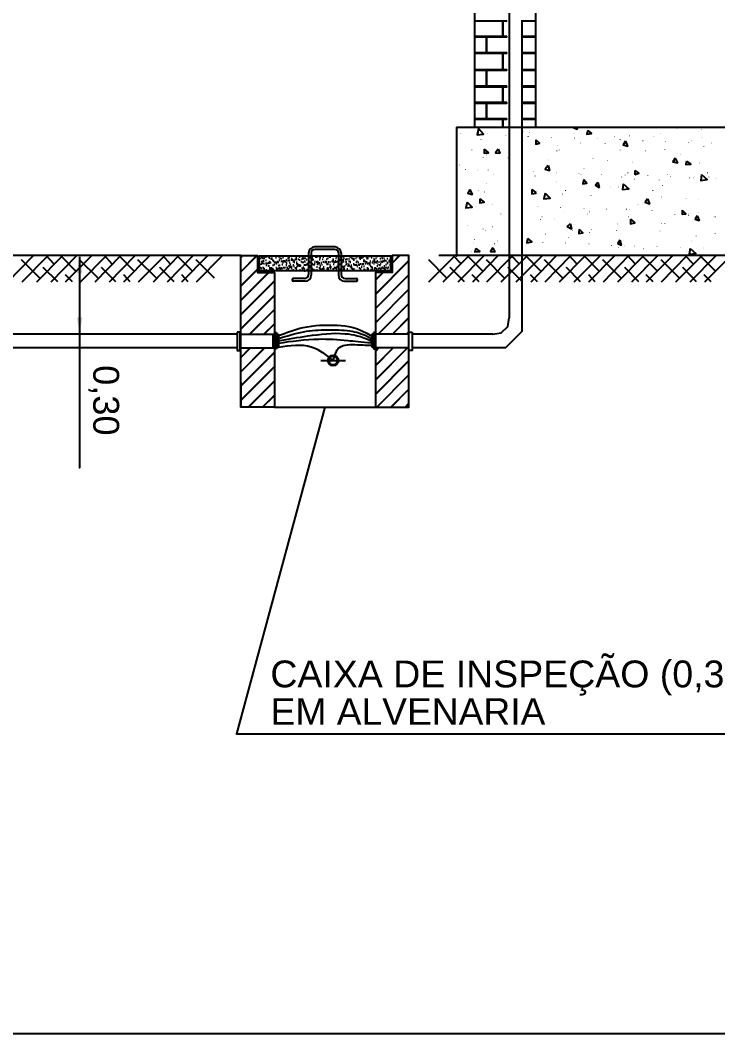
# Model space of a CAD drawing. Header units: millimetres. Extents: x 2300 to 2597, y 2140 to 2350.
# Drawn here: x 2539.53 to 2569.16, y 2211.7 to 2254.75 of the extents above; entities that cross this region are included whole.
import ezdxf

# ---------------------------------------------------------------- set-up
doc = ezdxf.new("R2010")
doc.units = ezdxf.units.MM
doc.styles.add('Arial0', font='arial.ttf', dxfattribs={"height": 1.907567})

msp = doc.modelspace()

# ---------------------------------------------------------------- hatches: boundary and pattern name
at = {"true_color": 0x000007}
for points in [[(2567.447, 2250.182), (2567.412, 2250.182), (2567.412, 2250.147), (2567.447, 2250.147)], [(2568.495, 2250.123), (2568.472, 2250.123), (2568.472, 2250.088), (2568.495, 2250.088)], [(2558.059, 2249.723), (2558.036, 2249.723), (2558.036, 2249.699), (2558.059, 2249.699)], [(2558.248, 2249.935), (2558.212, 2249.935), (2558.212, 2249.911), (2558.248, 2249.911)], [(2559.025, 2249.97), (2559.001, 2249.97), (2559.001, 2249.935), (2559.025, 2249.935)], [(2559.119, 2249.699), (2559.084, 2249.699), (2559.084, 2249.664), (2559.119, 2249.664)], [(2559.214, 2249.911), (2559.178, 2249.911), (2559.178, 2249.876), (2559.214, 2249.876)], [(2559.39, 2249.935), (2559.355, 2249.935), (2559.355, 2249.911), (2559.39, 2249.911)], [(2560.179, 2249.876), (2560.144, 2249.876), (2560.144, 2249.853), (2560.179, 2249.853)], [(2560.898, 2250.029), (2560.863, 2250.029), (2560.863, 2250.006), (2560.898, 2250.006)], [(2561.11, 2249.817), (2561.075, 2249.817), (2561.075, 2249.794), (2561.11, 2249.794)], [(2561.145, 2249.817), (2561.11, 2249.817), (2561.11, 2249.794), (2561.145, 2249.794)], [(2561.169, 2250.006), (2561.145, 2250.006), (2561.145, 2249.97), (2561.169, 2249.97)], [(2562.099, 2249.794), (2562.076, 2249.794), (2562.076, 2249.758), (2562.099, 2249.758)], [(2563.065, 2249.935), (2563.042, 2249.935), (2563.042, 2249.911), (2563.065, 2249.911)], [(2563.101, 2249.758), (2563.065, 2249.758), (2563.065, 2249.723), (2563.101, 2249.723)], [(2564.067, 2249.723), (2564.031, 2249.723), (2564.031, 2249.699), (2564.067, 2249.699)], [(2564.785, 2249.817), (2564.761, 2249.817), (2564.761, 2249.794), (2564.785, 2249.794)], [(2565.032, 2249.699), (2564.997, 2249.699), (2564.997, 2249.664), (2565.032, 2249.664)], [(2565.421, 2249.853), (2565.386, 2249.853), (2565.386, 2249.817), (2565.421, 2249.817)], [(2565.998, 2249.64), (2565.963, 2249.64), (2565.963, 2249.605), (2565.998, 2249.605)], [(2566.446, 2249.817), (2566.422, 2249.817), (2566.422, 2249.794), (2566.446, 2249.794)], [(2566.752, 2249.935), (2566.717, 2249.935), (2566.717, 2249.911), (2566.752, 2249.911)], [(2568.071, 2249.64), (2568.048, 2249.64), (2568.048, 2249.605), (2568.071, 2249.605)], [(2568.495, 2249.794), (2568.472, 2249.794), (2568.472, 2249.758), (2568.495, 2249.758)], [(2558.731, 2249.252), (2558.695, 2249.252), (2558.695, 2249.216), (2558.731, 2249.216)], [(2562.347, 2249.216), (2562.311, 2249.216), (2562.311, 2249.181), (2562.347, 2249.181)], [(2562.37, 2249.452), (2562.347, 2249.452), (2562.347, 2249.428), (2562.37, 2249.428)], [(2562.441, 2249.252), (2562.406, 2249.252), (2562.406, 2249.216), (2562.441, 2249.216)], [(2563.336, 2249.546), (2563.313, 2249.546), (2563.313, 2249.523), (2563.336, 2249.523)], [(2564.396, 2249.523), (2564.361, 2249.523), (2564.361, 2249.487), (2564.396, 2249.487)], [(2565.032, 2249.252), (2564.997, 2249.252), (2564.997, 2249.216), (2565.032, 2249.216)], [(2566.116, 2249.216), (2566.081, 2249.216), (2566.081, 2249.181), (2566.116, 2249.181)], [(2566.929, 2249.275), (2566.893, 2249.275), (2566.893, 2249.252), (2566.929, 2249.252)], [(2566.964, 2249.605), (2566.929, 2249.605), (2566.929, 2249.582), (2566.964, 2249.582)], [(2567.93, 2249.582), (2567.895, 2249.582), (2567.895, 2249.546), (2567.93, 2249.546)], [(2568.59, 2249.393), (2568.554, 2249.393), (2568.554, 2249.37), (2568.59, 2249.37)], [(2568.919, 2249.546), (2568.884, 2249.546), (2568.884, 2249.523), (2568.919, 2249.523)], [(2559.214, 2248.946), (2559.178, 2248.946), (2559.178, 2248.91), (2559.214, 2248.91)], [(2559.355, 2249.04), (2559.331, 2249.04), (2559.331, 2249.004), (2559.355, 2249.004)], [(2560.262, 2248.91), (2560.238, 2248.91), (2560.238, 2248.887), (2560.262, 2248.887)], [(2561.982, 2248.828), (2561.958, 2248.828), (2561.958, 2248.792), (2561.982, 2248.792)], [(2563.878, 2248.887), (2563.854, 2248.887), (2563.854, 2248.851), (2563.878, 2248.851)], [(2564.491, 2248.792), (2564.455, 2248.792), (2564.455, 2248.769), (2564.491, 2248.769)], [(2567.588, 2249.063), (2567.565, 2249.063), (2567.565, 2249.04), (2567.588, 2249.04)], [(2558.212, 2248.616), (2558.189, 2248.616), (2558.189, 2248.58), (2558.212, 2248.58)], [(2558.46, 2248.427), (2558.424, 2248.427), (2558.424, 2248.404), (2558.46, 2248.404)], [(2558.966, 2248.404), (2558.943, 2248.404), (2558.943, 2248.368), (2558.966, 2248.368)], [(2559.426, 2248.404), (2559.39, 2248.404), (2559.39, 2248.368), (2559.426, 2248.368)], [(2560.839, 2248.463), (2560.804, 2248.463), (2560.804, 2248.427), (2560.839, 2248.427)], [(2561.346, 2248.345), (2561.322, 2248.345), (2561.322, 2248.309), (2561.346, 2248.309)], [(2563.489, 2248.463), (2563.466, 2248.463), (2563.466, 2248.427), (2563.489, 2248.427)], [(2565.539, 2248.734), (2565.515, 2248.734), (2565.515, 2248.698), (2565.539, 2248.698)], [(2568.401, 2248.698), (2568.378, 2248.698), (2568.378, 2248.675), (2568.401, 2248.675)], [(2559.661, 2248.215), (2559.638, 2248.215), (2559.638, 2248.192), (2559.661, 2248.192)], [(2561.416, 2248.156), (2561.381, 2248.156), (2561.381, 2248.133), (2561.416, 2248.133)], [(2561.416, 2248.133), (2561.381, 2248.133), (2561.381, 2248.097), (2561.416, 2248.097)], [(2562.311, 2248.286), (2562.288, 2248.286), (2562.288, 2248.251), (2562.311, 2248.251)], [(2563.277, 2248.251), (2563.254, 2248.251), (2563.254, 2248.215), (2563.277, 2248.215)], [(2563.372, 2248.215), (2563.336, 2248.215), (2563.336, 2248.192), (2563.372, 2248.192)], [(2564.243, 2248.215), (2564.22, 2248.215), (2564.22, 2248.192), (2564.243, 2248.192)], [(2565.091, 2248.097), (2565.056, 2248.097), (2565.056, 2248.074), (2565.091, 2248.074)], [(2565.244, 2248.192), (2565.209, 2248.192), (2565.209, 2248.156), (2565.244, 2248.156)], [(2565.362, 2248.286), (2565.327, 2248.286), (2565.327, 2248.251), (2565.362, 2248.251)], [(2565.633, 2248.015), (2565.598, 2248.015), (2565.598, 2247.98), (2565.633, 2247.98)], [(2566.21, 2248.156), (2566.175, 2248.156), (2566.175, 2248.133), (2566.21, 2248.133)], [(2566.693, 2247.98), (2566.658, 2247.98), (2566.658, 2247.944), (2566.693, 2247.944)], [(2567.047, 2248.215), (2567.023, 2248.215), (2567.023, 2248.192), (2567.047, 2248.192)], [(2567.176, 2248.133), (2567.141, 2248.133), (2567.141, 2248.097), (2567.176, 2248.097)], [(2567.989, 2248.074), (2567.954, 2248.074), (2567.954, 2248.039), (2567.989, 2248.039)], [(2568.13, 2248.074), (2568.107, 2248.074), (2568.107, 2248.039), (2568.13, 2248.039)], [(2568.743, 2248.286), (2568.707, 2248.286), (2568.707, 2248.251), (2568.743, 2248.251)], [(2568.802, 2248.097), (2568.766, 2248.097), (2568.766, 2248.074), (2568.802, 2248.074)], [(2569.096, 2248.039), (2569.073, 2248.039), (2569.073, 2248.015), (2569.096, 2248.015)], [(2559.025, 2247.532), (2559.001, 2247.532), (2559.001, 2247.497), (2559.025, 2247.497)], [(2559.355, 2247.827), (2559.331, 2247.827), (2559.331, 2247.803), (2559.355, 2247.803)], [(2562.311, 2247.885), (2562.288, 2247.885), (2562.288, 2247.862), (2562.311, 2247.862)], [(2562.712, 2247.532), (2562.677, 2247.532), (2562.677, 2247.497), (2562.712, 2247.497)], [(2564.632, 2247.673), (2564.608, 2247.673), (2564.608, 2247.65), (2564.632, 2247.65)], [(2564.973, 2247.673), (2564.938, 2247.673), (2564.938, 2247.65), (2564.973, 2247.65)], [(2566.422, 2247.532), (2566.387, 2247.532), (2566.387, 2247.497), (2566.422, 2247.497)], [(2566.835, 2247.744), (2566.811, 2247.744), (2566.811, 2247.709), (2566.835, 2247.709)], [(2559.272, 2247.461), (2559.237, 2247.461), (2559.237, 2247.438), (2559.272, 2247.438)], [(2561.499, 2247.402), (2561.475, 2247.402), (2561.475, 2247.379), (2561.499, 2247.379)], [(2561.923, 2247.261), (2561.899, 2247.261), (2561.899, 2247.226), (2561.923, 2247.226)], [(2562.582, 2247.379), (2562.559, 2247.379), (2562.559, 2247.344), (2562.582, 2247.344)], [(2563.796, 2247.32), (2563.76, 2247.32), (2563.76, 2247.285), (2563.796, 2247.285)], [(2566.776, 2247.261), (2566.752, 2247.261), (2566.752, 2247.226), (2566.776, 2247.226)], [(2567.836, 2247.19), (2567.8, 2247.19), (2567.8, 2247.167), (2567.836, 2247.167)], [(2568.342, 2247.132), (2568.319, 2247.132), (2568.319, 2247.108), (2568.342, 2247.108)], [(2558.46, 2246.778), (2558.424, 2246.778), (2558.424, 2246.743), (2558.46, 2246.743)], [(2558.601, 2246.955), (2558.577, 2246.955), (2558.577, 2246.92), (2558.601, 2246.92)], [(2558.907, 2246.861), (2558.884, 2246.861), (2558.884, 2246.837), (2558.907, 2246.837)], [(2559.602, 2246.92), (2559.567, 2246.92), (2559.567, 2246.896), (2559.602, 2246.896)], [(2561.534, 2246.861), (2561.499, 2246.861), (2561.499, 2246.837), (2561.534, 2246.837)], [(2562.5, 2246.802), (2562.465, 2246.802), (2562.465, 2246.778), (2562.5, 2246.778)], [(2562.677, 2246.649), (2562.653, 2246.649), (2562.653, 2246.625), (2562.677, 2246.625)], [(2563.489, 2246.778), (2563.466, 2246.778), (2563.466, 2246.743), (2563.489, 2246.743)], [(2563.737, 2246.625), (2563.701, 2246.625), (2563.701, 2246.59), (2563.737, 2246.59)], [(2564.455, 2246.743), (2564.432, 2246.743), (2564.432, 2246.707), (2564.455, 2246.707)], [(2565.303, 2246.743), (2565.268, 2246.743), (2565.268, 2246.707), (2565.303, 2246.707)], [(2565.421, 2246.707), (2565.386, 2246.707), (2565.386, 2246.684), (2565.421, 2246.684)], [(2565.786, 2246.92), (2565.751, 2246.92), (2565.751, 2246.896), (2565.786, 2246.896)], [(2566.387, 2246.684), (2566.352, 2246.684), (2566.352, 2246.649), (2566.387, 2246.649)], [(2567.376, 2246.649), (2567.353, 2246.649), (2567.353, 2246.625), (2567.376, 2246.625)], [(2559.967, 2246.531), (2559.932, 2246.531), (2559.932, 2246.507), (2559.967, 2246.507)], [(2561.652, 2246.295), (2561.616, 2246.295), (2561.616, 2246.26), (2561.652, 2246.26)], [(2561.711, 2246.413), (2561.687, 2246.413), (2561.687, 2246.378), (2561.711, 2246.378)], [(2562.253, 2246.319), (2562.229, 2246.319), (2562.229, 2246.295), (2562.253, 2246.295)], [(2563.642, 2246.531), (2563.607, 2246.531), (2563.607, 2246.507), (2563.642, 2246.507)], [(2565.386, 2246.413), (2565.362, 2246.413), (2565.362, 2246.378), (2565.386, 2246.378)], [(2567.353, 2246.507), (2567.318, 2246.507), (2567.318, 2246.472), (2567.353, 2246.472)], [(2567.93, 2246.531), (2567.895, 2246.531), (2567.895, 2246.507), (2567.93, 2246.507)], [(2567.93, 2246.472), (2567.895, 2246.472), (2567.895, 2246.437), (2567.93, 2246.437)], [(2568.342, 2246.59), (2568.319, 2246.59), (2568.319, 2246.566), (2568.342, 2246.566)], [(2568.978, 2246.437), (2568.955, 2246.437), (2568.955, 2246.413), (2568.978, 2246.413)], [(2569.073, 2246.413), (2569.037, 2246.413), (2569.037, 2246.378), (2569.073, 2246.378)], [(2558.542, 2246.048), (2558.519, 2246.048), (2558.519, 2246.024), (2558.542, 2246.024)], [(2559.214, 2245.895), (2559.178, 2245.895), (2559.178, 2245.871), (2559.214, 2245.871)], [(2559.296, 2245.836), (2559.272, 2245.836), (2559.272, 2245.812), (2559.296, 2245.812)], [(2559.602, 2245.989), (2559.567, 2245.989), (2559.567, 2245.954), (2559.602, 2245.954)], [(2563.006, 2245.836), (2562.983, 2245.836), (2562.983, 2245.812), (2563.006, 2245.812)], [(2563.737, 2245.753), (2563.701, 2245.753), (2563.701, 2245.718), (2563.737, 2245.718)], [(2563.819, 2245.871), (2563.796, 2245.871), (2563.796, 2245.836), (2563.819, 2245.836)], [(2564.879, 2245.836), (2564.844, 2245.836), (2564.844, 2245.812), (2564.879, 2245.812)], [(2564.915, 2246.107), (2564.879, 2246.107), (2564.879, 2246.083), (2564.915, 2246.083)], [(2566.717, 2245.812), (2566.693, 2245.812), (2566.693, 2245.777), (2566.717, 2245.777)], [(2566.776, 2246.142), (2566.752, 2246.142), (2566.752, 2246.107), (2566.776, 2246.107)], [(2566.929, 2246.142), (2566.893, 2246.142), (2566.893, 2246.107), (2566.929, 2246.107)], [(2558.848, 2245.447), (2558.813, 2245.447), (2558.813, 2245.412), (2558.848, 2245.412)], [(2559.814, 2245.388), (2559.779, 2245.388), (2559.779, 2245.353), (2559.814, 2245.353)], [(2561.746, 2245.329), (2561.711, 2245.329), (2561.711, 2245.294), (2561.746, 2245.294)], [(2561.864, 2245.683), (2561.828, 2245.683), (2561.828, 2245.659), (2561.864, 2245.659)], [(2562.83, 2245.541), (2562.794, 2245.541), (2562.794, 2245.506), (2562.83, 2245.506)], [(2568.071, 2245.388), (2568.048, 2245.388), (2568.048, 2245.353), (2568.071, 2245.353)], [(2568.26, 2245.6), (2568.225, 2245.6), (2568.225, 2245.565), (2568.26, 2245.565)], [(2569.073, 2245.718), (2569.037, 2245.718), (2569.037, 2245.683), (2569.073, 2245.683)], [(2558.695, 2244.929), (2558.672, 2244.929), (2558.672, 2244.905), (2558.695, 2244.905)], [(2558.813, 2245.294), (2558.789, 2245.294), (2558.789, 2245.27), (2558.813, 2245.27)], [(2559.696, 2245.27), (2559.661, 2245.27), (2559.661, 2245.235), (2559.696, 2245.235)], [(2562.712, 2245.294), (2562.677, 2245.294), (2562.677, 2245.27), (2562.712, 2245.27)], [(2563.701, 2245.27), (2563.678, 2245.27), (2563.678, 2245.235), (2563.701, 2245.235)], [(2564.667, 2245.2), (2564.632, 2245.2), (2564.632, 2245.176), (2564.667, 2245.176)], [(2564.973, 2245.117), (2564.938, 2245.117), (2564.938, 2245.082), (2564.973, 2245.082)], [(2565.209, 2245.176), (2565.186, 2245.176), (2565.186, 2245.141), (2565.209, 2245.141)], [(2565.633, 2245.176), (2565.598, 2245.176), (2565.598, 2245.141), (2565.633, 2245.141)], [(2566.022, 2245.058), (2565.998, 2245.058), (2565.998, 2245.023), (2566.022, 2245.023)], [(2566.599, 2245.141), (2566.564, 2245.141), (2566.564, 2245.117), (2566.599, 2245.117)], [(2567.588, 2245.117), (2567.565, 2245.117), (2567.565, 2245.082), (2567.588, 2245.082)], [(2567.859, 2244.964), (2567.836, 2244.964), (2567.836, 2244.929), (2567.859, 2244.929)], [(2568.554, 2245.082), (2568.531, 2245.082), (2568.531, 2245.058), (2568.554, 2245.058)], [(2541.934, 2243.998), (2542.169, 2243.998), (2542.051, 2244.729)], [(2560.262, 2244.811), (2560.238, 2244.811), (2560.238, 2244.788), (2560.262, 2244.788)], [(2562.194, 2244.752), (2562.17, 2244.752), (2562.17, 2244.729), (2562.194, 2244.729)], [(2563.949, 2244.811), (2563.913, 2244.811), (2563.913, 2244.788), (2563.949, 2244.788)], [(2563.972, 2244.752), (2563.949, 2244.752), (2563.949, 2244.729), (2563.972, 2244.729)], [(2567.647, 2244.811), (2567.624, 2244.811), (2567.624, 2244.788), (2567.647, 2244.788)], [(2541.934, 2242.125), (2542.169, 2242.125), (2542.051, 2241.43)]]:
    msp.add_hatch(color=7, dxfattribs=at).paths.add_polyline_path(points)
at = {"linetype": 'Continuous', "lineweight": -2}
h = msp.add_hatch(dxfattribs=at)
h.set_pattern_fill('JIS_LC_20', scale=0.02145)
h.set_pattern_definition([(45, (-100125.67714, -20578.1782), (-0.3033488091, 0.3033488091), []), (45, (-100125.66856, -20578.1782), (-0.3033488091, 0.3033488091), [])])
h.paths.add_polyline_path([(2556.045, 2244.752), (2555.33, 2244.752), (2555.33, 2244.037), (2554.615, 2244.037), (2554.615, 2241.491), (2554.615, 2241.41), (2556.045, 2241.41), (2556.045, 2241.504)])
h.paths.add_polyline_path([(2556.045, 2240.715), (2556.045, 2240.715), (2556.045, 2240.833), (2554.615, 2240.833), (2554.615, 2240.784), (2554.615, 2238.317), (2556.045, 2238.317)])
h.paths.add_polyline_path([(2550.325, 2239.468), (2550.325, 2240.463), (2550.325, 2240.833), (2550.266, 2240.833), (2548.895, 2240.833), (2548.895, 2240.463), (2548.895, 2239.468), (2548.895, 2238.317), (2550.325, 2238.317)])
h.paths.add_polyline_path([(2550.325, 2244.037), (2549.61, 2244.037), (2549.61, 2244.752), (2548.895, 2244.752), (2548.895, 2241.891), (2548.895, 2241.41), (2550.266, 2241.41), (2550.266, 2241.41), (2550.325, 2241.41), (2550.325, 2241.891)])
h = msp.add_hatch(dxfattribs=at)
h.set_pattern_fill('AR-SAND', scale=0.00429, style=0)
h.set_pattern_definition([(37.5, (-29915.41582, -12160.14467), (-0.0068641343, 0.2099582788), [0, -0.16562832, 0, -0.1852422, 0, -0.17706975]), (7.5, (-29915.41582, -12160.14467), (0.1928454885, 0.3075179681), [0, -0.08935212, 0, -0.14928342, 0, -0.05720715]), (327.5, (-29915.54984, -12160.14467), (0.3393357268, 0.0006165522), [0, -0.054483, 0, -0.1961388, 0, -0.2560701]), (317.5, (-29915.54984, -12160.14467), (0.327565718, 0.0956366797), [0, -0.0272415, 0, -0.12857988, 0, -0.1471041])])
h.paths.add_polyline_path([(2555.259, 2244.744), (2549.682, 2244.744), (2549.682, 2244.109), (2555.259, 2244.109)])

# ---------------------------------------------------------------- linework, layer by layer
at = {"color": 7, "linetype": 'Continuous', "lineweight": -2}
for p, q in [((2552.899, 2245.121), (2552.041, 2245.121)), ((2552.899, 2245.008), (2552.041, 2245.008)), ((2551.782, 2244.862), (2551.782, 2243.952)), ((2551.895, 2244.862), (2551.895, 2243.923)), ((2553.045, 2244.862), (2553.045, 2243.923)), ((2553.158, 2244.862), (2553.158, 2243.952)), ((2551.607, 2243.777), (2551.137, 2243.777)), ((2551.636, 2243.664), (2551.137, 2243.664)), ((2553.304, 2243.664), (2553.803, 2243.664)), ((2553.333, 2243.777), (2553.803, 2243.777)), ((2550.348, 2241.491), (2550.348, 2240.784)), ((2550.348, 2241.491), (2550.419, 2241.491)), ((2550.419, 2241.491), (2550.419, 2240.784)), ((2554.544, 2241.491), (2554.544, 2240.784)), ((2554.615, 2241.491), (2554.544, 2241.491)), ((2554.615, 2241.491), (2554.615, 2240.784)), ((2548.871, 2241.41), (2550.266, 2241.41)), ((2550.266, 2241.41), (2550.266, 2240.833)), ((2550.266, 2241.41), (2550.348, 2241.41)), ((2550.348, 2241.355), (2550.419, 2241.355)), ((2550.348, 2241.219), (2550.419, 2241.219)), ((2550.348, 2241.083), (2550.419, 2241.083)), ((2550.419, 2241.41), (2550.47, 2241.41)), ((2550.419, 2241.41), (2550.501, 2241.41)), ((2550.501, 2241.41), (2550.501, 2240.865)), ((2554.462, 2241.41), (2554.462, 2240.865)), ((2554.544, 2241.41), (2554.462, 2241.41)), ((2554.544, 2241.41), (2554.492, 2241.41)), ((2554.615, 2241.355), (2554.544, 2241.355)), ((2554.615, 2241.219), (2554.544, 2241.219)), ((2554.615, 2241.083), (2554.544, 2241.083)), ((2556.045, 2241.41), (2554.615, 2241.41)), ((2548.871, 2240.833), (2550.266, 2240.833)), ((2550.266, 2241.001), (2550.266, 2241.001)), ((2550.266, 2240.833), (2550.348, 2240.833)), ((2550.348, 2240.947), (2550.419, 2240.947)), ((2550.419, 2240.784), (2550.348, 2240.784)), ((2550.419, 2240.865), (2550.501, 2240.865)), ((2554.544, 2240.865), (2554.462, 2240.865)), ((2554.615, 2240.947), (2554.544, 2240.947)), ((2554.544, 2240.784), (2554.615, 2240.784)), ((2556.045, 2240.833), (2554.615, 2240.833)), ((2548.895, 2239.367), (2548.895, 2238.317)), ((2550.325, 2238.317), (2554.615, 2238.317)), ((2554.727, 2238.317), (2554.735, 2238.317))]:
    msp.add_line(p, q, dxfattribs=at)
at = {"color": 7, "linetype": 'Continuous', "lineweight": -2, "true_color": 0x000007}
for points in [[(2561.44, 2250.206), (2561.44, 2283.14), (2561.44, 2283.14)], [(2560.297, 2268.24), (2560.297, 2242.102), (2560.297, 2242.102)], [(2558.848, 2250.206), (2558.848, 2266.65), (2558.848, 2266.65)], [(2558.884, 2254.729), (2560.026, 2254.729), (2560.026, 2254.729)], [(2560.026, 2254.069), (2560.026, 2254.729), (2560.026, 2254.729)], [(2560.05, 2254.729), (2560.203, 2254.729), (2560.203, 2254.729)], [(2560.05, 2254.069), (2560.05, 2254.729), (2560.05, 2254.729)], [(2560.804, 2254.729), (2561.44, 2254.729), (2561.44, 2254.729)], [(2560.839, 2254.67), (2560.839, 2241.525), (2560.839, 2241.525)], [(2558.884, 2254.069), (2560.026, 2254.069), (2560.026, 2254.069)], [(2558.884, 2254.046), (2559.331, 2254.046), (2559.331, 2254.046)], [(2559.331, 2253.374), (2559.331, 2254.046), (2559.331, 2254.046)], [(2559.355, 2254.046), (2560.203, 2254.046), (2560.203, 2254.046)], [(2559.355, 2253.374), (2559.355, 2254.046), (2559.355, 2254.046)], [(2560.05, 2254.069), (2560.203, 2254.069), (2560.203, 2254.069)], [(2560.804, 2254.069), (2561.44, 2254.069), (2561.44, 2254.069)], [(2560.804, 2254.046), (2561.44, 2254.046), (2561.44, 2254.046)], [(2558.884, 2253.374), (2559.331, 2253.374), (2559.331, 2253.374)], [(2558.884, 2253.351), (2560.026, 2253.351), (2560.026, 2253.351)], [(2559.355, 2253.374), (2560.203, 2253.374), (2560.203, 2253.374)], [(2560.026, 2252.656), (2560.026, 2253.351), (2560.026, 2253.351)], [(2560.05, 2253.351), (2560.203, 2253.351), (2560.203, 2253.351)], [(2560.05, 2252.656), (2560.05, 2253.351), (2560.05, 2253.351)], [(2560.804, 2253.374), (2561.44, 2253.374), (2561.44, 2253.374)], [(2560.804, 2253.351), (2561.44, 2253.351), (2561.44, 2253.351)], [(2558.884, 2252.656), (2560.026, 2252.656), (2560.026, 2252.656)], [(2560.05, 2252.656), (2560.203, 2252.656), (2560.203, 2252.656)], [(2560.804, 2252.656), (2561.44, 2252.656), (2561.44, 2252.656)], [(2558.884, 2252.621), (2559.331, 2252.621), (2559.331, 2252.621)], [(2559.331, 2251.961), (2559.331, 2252.621), (2559.331, 2252.621)], [(2559.355, 2252.621), (2560.203, 2252.621), (2560.203, 2252.621)], [(2559.355, 2251.961), (2559.355, 2252.621), (2559.355, 2252.621)], [(2560.804, 2252.621), (2561.44, 2252.621), (2561.44, 2252.621)], [(2558.884, 2251.961), (2559.331, 2251.961), (2559.331, 2251.961)], [(2558.884, 2251.926), (2560.026, 2251.926), (2560.026, 2251.926)], [(2559.355, 2251.961), (2560.203, 2251.961), (2560.203, 2251.961)], [(2560.026, 2251.266), (2560.026, 2251.926), (2560.026, 2251.926)], [(2560.05, 2251.926), (2560.203, 2251.926), (2560.203, 2251.926)], [(2560.05, 2251.266), (2560.05, 2251.926), (2560.05, 2251.926)], [(2560.804, 2251.961), (2561.44, 2251.961), (2561.44, 2251.961)], [(2560.804, 2251.926), (2561.44, 2251.926), (2561.44, 2251.926)], [(2558.884, 2251.266), (2560.026, 2251.266), (2560.026, 2251.266)], [(2558.884, 2251.231), (2559.331, 2251.231), (2559.331, 2251.231)], [(2559.331, 2250.571), (2559.331, 2251.231), (2559.331, 2251.231)], [(2559.355, 2251.231), (2560.203, 2251.231), (2560.203, 2251.231)], [(2559.355, 2250.571), (2559.355, 2251.231), (2559.355, 2251.231)], [(2560.05, 2251.266), (2560.203, 2251.266), (2560.203, 2251.266)], [(2560.804, 2251.266), (2561.44, 2251.266), (2561.44, 2251.266)], [(2560.804, 2251.231), (2561.44, 2251.231), (2561.44, 2251.231)], [(2558.884, 2250.571), (2559.331, 2250.571), (2559.331, 2250.571)], [(2558.884, 2250.547), (2560.026, 2250.547), (2560.026, 2250.547)], [(2559.355, 2250.571), (2560.203, 2250.571), (2560.203, 2250.571)], [(2560.026, 2250.206), (2560.026, 2250.547), (2560.026, 2250.547)], [(2560.05, 2250.547), (2560.203, 2250.547), (2560.203, 2250.547)], [(2560.05, 2250.206), (2560.05, 2250.547), (2560.05, 2250.547)], [(2560.804, 2250.571), (2561.44, 2250.571), (2561.44, 2250.571)], [(2560.804, 2250.547), (2561.44, 2250.547), (2561.44, 2250.547)], [(2558.059, 2250.206), (2558.059, 2244.729), (2558.059, 2244.729)], [(2558.059, 2250.206), (2580.498, 2250.206), (2580.498, 2250.206)], [(2559.001, 2250.147), (2558.943, 2249.876), (2558.943, 2249.876)], [(2559.001, 2250.147), (2559.214, 2249.911), (2559.214, 2249.911)], [(2563.065, 2250.206), (2563.042, 2250.182), (2563.042, 2250.182)], [(2563.042, 2250.182), (2563.195, 2250.123), (2563.195, 2250.123)], [(2563.16, 2250.206), (2563.195, 2250.123), (2563.195, 2250.123)], [(2563.642, 2250.065), (2563.607, 2249.911), (2563.607, 2249.911)], [(2563.642, 2250.065), (2563.796, 2249.935), (2563.796, 2249.935)], [(2558.943, 2249.876), (2559.214, 2249.911), (2559.214, 2249.911)], [(2561.44, 2249.664), (2561.593, 2249.523), (2561.593, 2249.523)], [(2561.44, 2249.664), (2561.44, 2249.487), (2561.44, 2249.487)], [(2563.607, 2249.911), (2563.796, 2249.935), (2563.796, 2249.935)], [(2559.237, 2249.275), (2559.426, 2249.122), (2559.426, 2249.122)], [(2559.237, 2249.275), (2559.237, 2249.099), (2559.237, 2249.099)], [(2559.838, 2249.275), (2559.72, 2249.122), (2559.72, 2249.122)], [(2559.838, 2249.275), (2559.908, 2249.099), (2559.908, 2249.099)], [(2561.44, 2249.487), (2561.593, 2249.523), (2561.593, 2249.523)], [(2565.244, 2249.605), (2565.15, 2249.452), (2565.15, 2249.452)], [(2565.15, 2249.452), (2565.327, 2249.393), (2565.327, 2249.393)], [(2565.244, 2249.605), (2565.327, 2249.393), (2565.327, 2249.393)], [(2559.237, 2249.099), (2559.426, 2249.122), (2559.426, 2249.122)], [(2559.72, 2249.122), (2559.908, 2249.099), (2559.908, 2249.099)], [(2567.353, 2248.887), (2567.259, 2248.734), (2567.259, 2248.734)], [(2567.353, 2248.887), (2567.447, 2248.698), (2567.447, 2248.698)], [(2567.836, 2248.769), (2567.8, 2248.616), (2567.8, 2248.616)], [(2567.836, 2248.769), (2568.013, 2248.639), (2568.013, 2248.639)], [(2561.958, 2248.58), (2561.828, 2248.427), (2561.828, 2248.427)], [(2561.828, 2248.427), (2562.017, 2248.368), (2562.017, 2248.368)], [(2561.958, 2248.58), (2562.017, 2248.368), (2562.017, 2248.368)], [(2565.633, 2248.368), (2565.81, 2248.251), (2565.81, 2248.251)], [(2565.633, 2248.368), (2565.633, 2248.215), (2565.633, 2248.215)], [(2567.259, 2248.734), (2567.447, 2248.698), (2567.447, 2248.698)], [(2567.8, 2248.616), (2568.013, 2248.639), (2568.013, 2248.639)], [(2563.466, 2247.98), (2563.43, 2247.803), (2563.43, 2247.803)], [(2563.466, 2247.98), (2563.607, 2247.827), (2563.607, 2247.827)], [(2565.633, 2248.192), (2565.81, 2248.251), (2565.81, 2248.251)], [(2568.472, 2248.192), (2568.437, 2247.944), (2568.437, 2247.944)], [(2568.437, 2247.944), (2568.707, 2247.98), (2568.707, 2247.98)], [(2568.472, 2248.192), (2568.707, 2247.98), (2568.707, 2247.98)], [(2558.636, 2247.556), (2558.542, 2247.402), (2558.542, 2247.402)], [(2558.636, 2247.556), (2558.731, 2247.344), (2558.731, 2247.344)], [(2561.263, 2247.556), (2561.44, 2247.438), (2561.44, 2247.438)], [(2561.263, 2247.556), (2561.263, 2247.379), (2561.263, 2247.379)], [(2563.43, 2247.803), (2563.607, 2247.827), (2563.607, 2247.827)], [(2564.067, 2247.862), (2563.972, 2247.744), (2563.972, 2247.744)], [(2563.972, 2247.744), (2564.125, 2247.65), (2564.125, 2247.65)], [(2564.067, 2247.862), (2564.125, 2247.65), (2564.125, 2247.65)], [(2565.15, 2247.803), (2565.115, 2247.556), (2565.115, 2247.556)], [(2565.115, 2247.556), (2565.386, 2247.591), (2565.386, 2247.591)], [(2565.15, 2247.803), (2565.386, 2247.591), (2565.386, 2247.591)], [(2558.542, 2247.402), (2558.731, 2247.344), (2558.731, 2247.344)], [(2559.06, 2247.167), (2559.237, 2247.014), (2559.237, 2247.014)], [(2559.06, 2247.167), (2559.06, 2246.99), (2559.06, 2246.99)], [(2561.263, 2247.379), (2561.44, 2247.402), (2561.44, 2247.402)], [(2561.828, 2247.402), (2561.77, 2247.167), (2561.77, 2247.167)], [(2561.77, 2247.167), (2562.04, 2247.19), (2562.04, 2247.19)], [(2561.828, 2247.402), (2562.04, 2247.19), (2562.04, 2247.19)], [(2566.175, 2247.167), (2566.081, 2247.014), (2566.081, 2247.014)], [(2566.175, 2247.167), (2566.269, 2246.955), (2566.269, 2246.955)], [(2558.519, 2247.014), (2558.46, 2246.778), (2558.46, 2246.778)], [(2558.46, 2246.778), (2558.731, 2246.802), (2558.731, 2246.802)], [(2558.519, 2247.014), (2558.731, 2246.802), (2558.731, 2246.802)], [(2559.06, 2246.99), (2559.237, 2247.014), (2559.237, 2247.014)], [(2560.839, 2246.684), (2560.839, 2246.625), (2560.839, 2246.625)], [(2560.839, 2246.649), (2560.839, 2246.625), (2560.839, 2246.625)], [(2566.081, 2247.014), (2566.269, 2246.955), (2566.269, 2246.955)], [(2567.647, 2246.684), (2567.8, 2246.531), (2567.8, 2246.531)], [(2567.647, 2246.684), (2567.647, 2246.507), (2567.647, 2246.507)], [(2565.456, 2246.295), (2565.633, 2246.142), (2565.633, 2246.142)], [(2565.456, 2246.295), (2565.456, 2246.107), (2565.456, 2246.107)], [(2567.647, 2246.507), (2567.8, 2246.531), (2567.8, 2246.531)], [(2568.283, 2246.437), (2568.201, 2246.295), (2568.201, 2246.295)], [(2568.201, 2246.295), (2568.378, 2246.236), (2568.378, 2246.236)], [(2568.283, 2246.437), (2568.378, 2246.236), (2568.378, 2246.236)], [(2562.889, 2246.107), (2562.771, 2245.989), (2562.771, 2245.989)], [(2562.771, 2245.989), (2562.947, 2245.895), (2562.947, 2245.895)], [(2562.889, 2246.107), (2562.947, 2245.895), (2562.947, 2245.895)], [(2563.277, 2245.871), (2563.254, 2245.683), (2563.254, 2245.683)], [(2563.277, 2245.871), (2563.43, 2245.718), (2563.43, 2245.718)], [(2565.456, 2246.107), (2565.633, 2246.142), (2565.633, 2246.142)], [(2561.075, 2245.482), (2561.051, 2245.294), (2561.051, 2245.294)], [(2561.051, 2245.294), (2561.263, 2245.329), (2561.263, 2245.329)], [(2561.075, 2245.482), (2561.263, 2245.329), (2561.263, 2245.329)], [(2563.254, 2245.683), (2563.43, 2245.718), (2563.43, 2245.718)], [(2564.997, 2245.412), (2564.915, 2245.27), (2564.915, 2245.27)], [(2564.997, 2245.412), (2565.056, 2245.2), (2565.056, 2245.2)], [(2558.884, 2245.058), (2558.848, 2244.905), (2558.848, 2244.905)], [(2558.848, 2244.905), (2559.06, 2244.929), (2559.06, 2244.929)], [(2558.884, 2245.058), (2559.06, 2244.929), (2559.06, 2244.929)], [(2559.602, 2245.082), (2559.508, 2244.929), (2559.508, 2244.929)], [(2559.508, 2244.929), (2559.696, 2244.905), (2559.696, 2244.905)], [(2559.602, 2245.082), (2559.696, 2244.905), (2559.696, 2244.905)], [(2564.915, 2245.27), (2565.056, 2245.2), (2565.056, 2245.2)], [(2567.989, 2245.058), (2567.954, 2244.811), (2567.954, 2244.811)], [(2567.989, 2245.058), (2568.225, 2244.846), (2568.225, 2244.846)], [(2548.895, 2244.752), (2537.776, 2244.752), (2537.776, 2244.752)], [(2539.001, 2243.633), (2540.096, 2244.752), (2540.096, 2244.752)], [(2540.367, 2243.786), (2539.578, 2244.575), (2539.578, 2244.575)], [(2539.613, 2243.633), (2540.72, 2244.752), (2540.72, 2244.752)], [(2540.061, 2244.729), (2540.002, 2244.752), (2540.002, 2244.752)], [(2540.237, 2243.633), (2541.333, 2244.752), (2541.333, 2244.752)], [(2540.968, 2244.387), (2540.638, 2244.752), (2540.638, 2244.752)], [(2540.85, 2243.633), (2541.934, 2244.752), (2541.934, 2244.752)], [(2541.898, 2244.093), (2541.239, 2244.752), (2541.239, 2244.752)], [(2541.451, 2243.633), (2542.57, 2244.752), (2542.57, 2244.752)], [(2542.051, 2244.693), (2542.051, 2235.741), (2542.051, 2235.741)], [(2542.841, 2243.786), (2542.051, 2244.575), (2542.051, 2244.575)], [(2542.087, 2243.633), (2543.194, 2244.752), (2543.194, 2244.752)], [(2542.534, 2244.729), (2542.475, 2244.752), (2542.475, 2244.752)], [(2542.711, 2243.633), (2543.806, 2244.752), (2543.806, 2244.752)], [(2543.441, 2244.387), (2543.111, 2244.752), (2543.111, 2244.752)], [(2543.324, 2243.633), (2544.407, 2244.752), (2544.407, 2244.752)], [(2544.372, 2244.093), (2543.712, 2244.752), (2543.712, 2244.752)], [(2543.924, 2243.633), (2545.031, 2244.752), (2545.031, 2244.752)], [(2545.314, 2243.786), (2544.525, 2244.575), (2544.525, 2244.575)], [(2544.56, 2243.633), (2545.668, 2244.752), (2545.668, 2244.752)], [(2545.008, 2244.729), (2544.949, 2244.752), (2544.949, 2244.752)], [(2545.185, 2243.633), (2546.268, 2244.752), (2546.268, 2244.752)], [(2545.915, 2244.387), (2545.585, 2244.752), (2545.585, 2244.752)], [(2545.785, 2243.633), (2546.881, 2244.752), (2546.881, 2244.752)], [(2546.845, 2244.093), (2546.186, 2244.752), (2546.186, 2244.752)], [(2546.398, 2243.633), (2547.505, 2244.752), (2547.505, 2244.752)], [(2556.893, 2243.633), (2558, 2244.752), (2558, 2244.752)], [(2580.463, 2244.752), (2557.322, 2244.752), (2557.322, 2244.752)], [(2557.494, 2243.633), (2558.601, 2244.752), (2558.601, 2244.752)], [(2558.271, 2244.387), (2557.918, 2244.752), (2557.918, 2244.752)], [(2558.13, 2243.633), (2559.237, 2244.752), (2559.237, 2244.752)], [(2559.178, 2244.093), (2558.519, 2244.752), (2558.519, 2244.752)], [(2558.754, 2243.633), (2559.838, 2244.752), (2559.838, 2244.752)], [(2560.109, 2243.786), (2559.331, 2244.575), (2559.331, 2244.575)], [(2559.355, 2243.633), (2560.45, 2244.752), (2560.45, 2244.752)], [(2559.814, 2244.729), (2559.755, 2244.752), (2559.755, 2244.752)], [(2559.967, 2243.633), (2561.075, 2244.752), (2561.075, 2244.752)], [(2560.745, 2244.387), (2560.391, 2244.752), (2560.391, 2244.752)], [(2560.592, 2243.633), (2561.711, 2244.752), (2561.711, 2244.752)], [(2561.652, 2244.093), (2560.992, 2244.752), (2560.992, 2244.752)], [(2561.228, 2243.633), (2562.311, 2244.752), (2562.311, 2244.752)], [(2562.582, 2243.786), (2561.805, 2244.575), (2561.805, 2244.575)], [(2561.828, 2243.633), (2562.924, 2244.752), (2562.924, 2244.752)], [(2562.288, 2244.729), (2562.229, 2244.752), (2562.229, 2244.752)], [(2562.441, 2243.633), (2563.548, 2244.752), (2563.548, 2244.752)], [(2563.195, 2244.387), (2562.853, 2244.752), (2562.853, 2244.752)], [(2563.065, 2243.633), (2564.184, 2244.752), (2564.184, 2244.752)], [(2564.125, 2244.093), (2563.466, 2244.752), (2563.466, 2244.752)], [(2563.678, 2243.633), (2564.785, 2244.752), (2564.785, 2244.752)], [(2565.056, 2243.786), (2564.279, 2244.575), (2564.279, 2244.575)], [(2564.302, 2243.633), (2565.386, 2244.752), (2565.386, 2244.752)], [(2564.726, 2244.729), (2564.703, 2244.752), (2564.703, 2244.752)], [(2564.915, 2243.633), (2566.022, 2244.752), (2566.022, 2244.752)], [(2565.668, 2244.387), (2565.327, 2244.752), (2565.327, 2244.752)], [(2565.515, 2243.633), (2566.623, 2244.752), (2566.623, 2244.752)], [(2566.599, 2244.093), (2565.939, 2244.752), (2565.939, 2244.752)], [(2566.14, 2243.633), (2567.259, 2244.752), (2567.259, 2244.752)], [(2567.53, 2243.786), (2566.752, 2244.575), (2566.752, 2244.575)], [(2566.776, 2243.633), (2567.859, 2244.752), (2567.859, 2244.752)], [(2567.2, 2244.729), (2567.176, 2244.752), (2567.176, 2244.752)], [(2567.376, 2243.633), (2568.495, 2244.752), (2568.495, 2244.752)], [(2568.13, 2244.387), (2567.777, 2244.752), (2567.777, 2244.752)], [(2567.954, 2244.811), (2568.225, 2244.846), (2568.225, 2244.846)], [(2567.989, 2243.633), (2569.096, 2244.752), (2569.096, 2244.752)], [(2569.073, 2244.093), (2568.401, 2244.752), (2568.401, 2244.752)], [(2568.613, 2243.633), (2569.732, 2244.752), (2569.732, 2244.752)], [(2541.121, 2243.633), (2540.508, 2244.246), (2540.508, 2244.246)], [(2543.594, 2243.633), (2542.982, 2244.246), (2542.982, 2244.246)], [(2546.068, 2243.633), (2545.456, 2244.246), (2545.456, 2244.246)], [(2558.401, 2243.633), (2557.788, 2244.246), (2557.788, 2244.246)], [(2560.863, 2243.633), (2560.262, 2244.246), (2560.262, 2244.246)], [(2563.336, 2243.633), (2562.735, 2244.246), (2562.735, 2244.246)], [(2565.81, 2243.633), (2565.209, 2244.246), (2565.209, 2244.246)], [(2568.26, 2243.633), (2567.683, 2244.246), (2567.683, 2244.246)], [(2541.745, 2243.633), (2541.451, 2243.939), (2541.451, 2243.939)], [(2544.195, 2243.633), (2543.924, 2243.939), (2543.924, 2243.939)], [(2546.669, 2243.633), (2546.398, 2243.939), (2546.398, 2243.939)], [(2559.025, 2243.633), (2558.731, 2243.939), (2558.731, 2243.939)], [(2561.499, 2243.633), (2561.204, 2243.939), (2561.204, 2243.939)], [(2563.949, 2243.633), (2563.678, 2243.939), (2563.678, 2243.939)], [(2566.422, 2243.633), (2566.116, 2243.939), (2566.116, 2243.939)], [(2568.884, 2243.633), (2568.59, 2243.939), (2568.59, 2243.939)], [(2559.602, 2241.407), (2559.967, 2241.466), (2560.238, 2241.737), (2560.297, 2242.102)], [(2560.144, 2240.83), (2560.839, 2241.525), (2560.839, 2241.525)], [(2548.742, 2241.407), (2535.808, 2241.407), (2535.808, 2241.407)], [(2559.602, 2241.407), (2556.174, 2241.407), (2556.174, 2241.407)], [(2548.742, 2240.83), (2536.197, 2240.83), (2536.197, 2240.83)], [(2560.144, 2240.83), (2556.174, 2240.83), (2556.174, 2240.83)], [(2552.47, 2238.317), (2548.718, 2224.433), (2580.769, 2224.433)], [(2579.957, 2211.7), (2448.243, 2211.7), (2448.243, 2211.7)]]:
    msp.add_lwpolyline(points, dxfattribs=at)
at = {"color": 7, "linetype": 'Continuous', "lineweight": -2}
for points in [[(2547.776, 2243.786), (2546.999, 2244.575), (2546.999, 2244.575)], [(2547.022, 2243.633), (2548.118, 2244.752), (2548.118, 2244.752)], [(2547.482, 2244.729), (2547.423, 2244.752), (2547.423, 2244.752)], [(2548.895, 2241.891), (2548.895, 2244.752), (2549.61, 2244.752), (2549.61, 2244.037)], [(2549.61, 2244.752), (2549.61, 2244.037), (2550.325, 2244.037), (2550.325, 2241.891)], [(2549.682, 2244.744), (2555.259, 2244.744), (2555.259, 2244.109), (2549.682, 2244.109), (2549.682, 2244.744)], [(2555.33, 2244.752), (2555.33, 2244.037), (2554.615, 2244.037), (2554.615, 2241.491)], [(2556.045, 2241.41), (2556.045, 2244.752), (2555.33, 2244.752), (2555.33, 2244.037)], [(2557.647, 2243.786), (2556.893, 2244.575), (2556.893, 2244.575)], [(2548.895, 2240.463), (2548.895, 2241.891)], [(2550.325, 2241.891), (2550.325, 2240.463)], [(2554.615, 2240.784), (2554.615, 2238.317), (2556.045, 2238.317), (2556.045, 2240.784)], [(2548.895, 2239.468), (2548.895, 2240.463)], [(2550.325, 2240.463), (2550.325, 2239.468)], [(2552.304, 2240.297), (2553.35, 2240.297)], [(2550.325, 2239.468), (2550.325, 2238.317), (2548.895, 2238.317), (2548.895, 2239.468)]]:
    msp.add_lwpolyline(points, dxfattribs=at)
for points in [[(2548.742, 2241.504), (2548.742, 2240.715), (2548.871, 2240.715), (2548.871, 2241.504)], [(2556.174, 2241.504), (2556.174, 2240.715), (2556.045, 2240.715), (2556.045, 2241.504)]]:
    msp.add_lwpolyline(points, close=True, dxfattribs=at)
for radius in [0.225, 0.183]:
    msp.add_circle((2552.827, 2240.297), radius, dxfattribs=at)
for centre, radius, start, end in [((2552.041, 2244.862), 0.259, 90, 180), ((2552.041, 2244.862), 0.146, 90, 180), ((2552.899, 2244.862), 0.259, 0, 90), ((2552.899, 2244.862), 0.146, 0, 90), ((2551.137, 2243.72), 0.0566, 90, 270), ((2551.607, 2243.952), 0.175, 270, 0), ((2551.636, 2243.923), 0.259, 270, 0), ((2553.304, 2243.923), 0.259, 180, 270), ((2553.333, 2243.952), 0.175, 180, 270), ((2553.803, 2243.72), 0.0566, 270, 90)]:
    msp.add_arc(centre, radius, start, end, dxfattribs=at)
for points, knots in [([(2550.501, 2241.351), (2550.845, 2241.483, -0.023), (2551.642, 2241.79, -0.076), (2552.954, 2241.831, -0.059), (2553.869, 2241.715, -0.042), (2554.462, 2241.324)], [0, 0, 0, 0, 0.0771018, 0.1784975, 0.2705193, 0.2705193, 0.2705193, 0.2705193]), ([(2550.501, 2241.223), (2550.853, 2241.337, -0.024), (2551.526, 2241.556, -0.071), (2552.556, 2241.613, -0.053), (2553.477, 2241.586, -0.059), (2554.045, 2241.459, -0.055), (2554.462, 2241.219)], [0, 0, 0, 0, 0.077455, 0.1480309, 0.2150834, 0.2699384, 0.2699384, 0.2699384, 0.2699384]), ([(2550.501, 2241.137), (2550.916, 2241.207, -0.024), (2551.852, 2241.363, -0.078), (2553.141, 2241.521, -0.05), (2553.981, 2241.335, -0.061), (2554.462, 2241.137)], [0, 0, 0, 0, 0.0887845, 0.1997998, 0.2681047, 0.2681047, 0.2681047, 0.2681047]), ([(2550.501, 2241.037), (2551.07, 2241.117), (2552.048, 2241.254), (2553.321, 2241.17), (2554.016, 2241.083), (2554.462, 2241.053)], [0, 0, 0, 0, 0.1202022, 0.2064257, 0.2668669, 0.2668669, 0.2668669, 0.2668669]), ([(2552.827, 2240.297), (2552.889, 2240.515, -0.023), (2553.028, 2241.007, -0.076), (2553.732, 2240.971, -0.06), (2554.157, 2240.953, -0.05), (2554.462, 2240.941)], [0, 0, 0, 0, 0.0430956, 0.0969564, 0.1261855, 0.1261855, 0.1261855, 0.1261855])]:
    msp.add_open_spline(points, degree=3, knots=knots, dxfattribs=at)
msp.add_spline([(2550.501, 2240.865), (2551.895, 2240.876, -0.057), (2552.827, 2240.297)], degree=3, dxfattribs=at)

# ---------------------------------------------------------------- texts
at = {"color": 7, "true_color": 0x000007, "style": 'Arial0'}
msp.add_text('0,30', height=1.1008, rotation=270, dxfattribs=at).set_placement((2542.63, 2240.099))
for s, height, p in [('CAIXA DE INSPEÇÃO (0,30x0,30x0,40m)', 1.13984, (2550.155, 2226.412)), ('EM ALVENARIA', 1.1306, (2550.167, 2224.822))]:
    msp.add_text(s, height=height, dxfattribs=at).set_placement(p)

doc.saveas('drawing.dxf')
